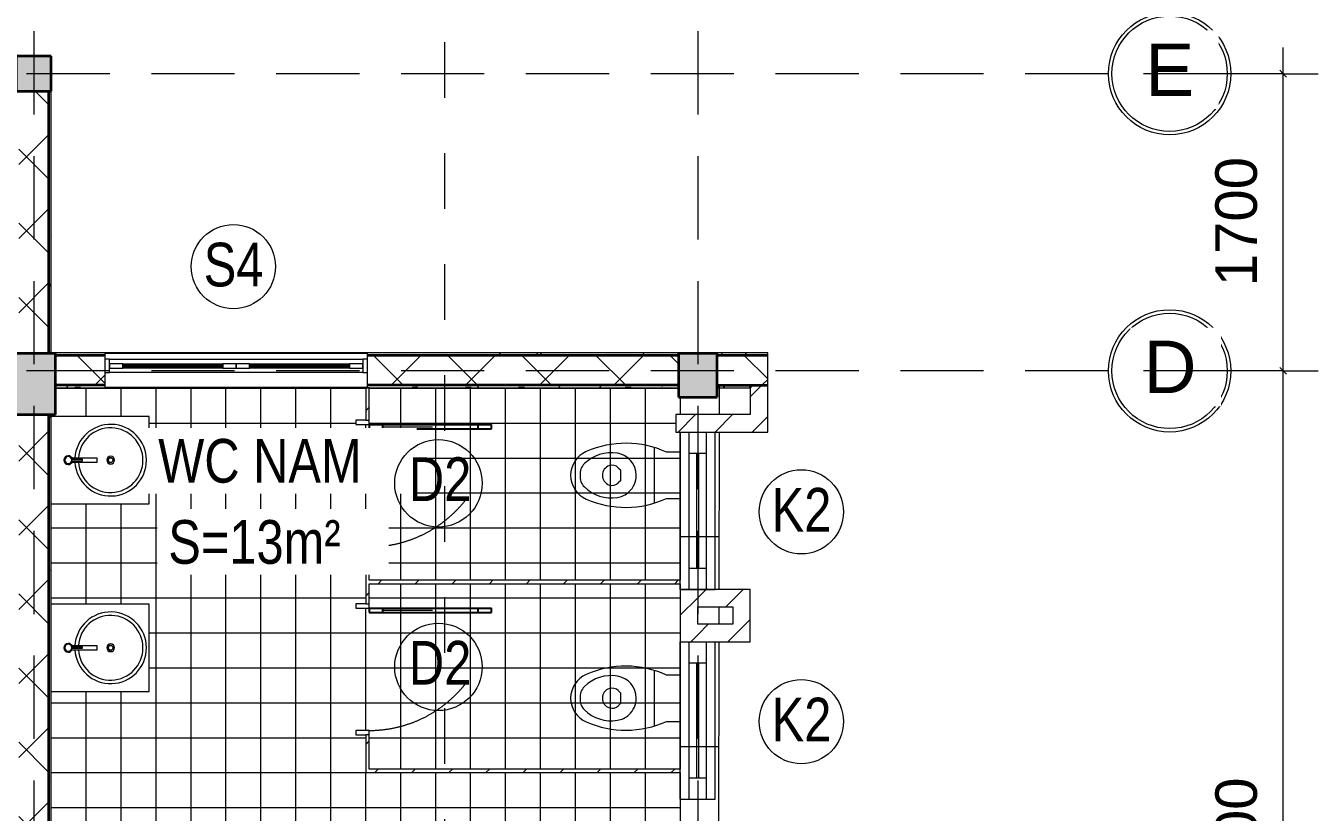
# Model space of a CAD drawing. Header units: millimetres. Extents: x -10792 to 44600, y -5903 to 19992.
# Drawn here: x 33305 to 40700, y 10675 to 15174 of the extents above; entities that cross this region are included whole.
import ezdxf

# ---------------------------------------------------------------- set-up
doc = ezdxf.new("R2010")
doc.units = ezdxf.units.MM
for name, pattern in [('Abgebrochen', [714.375, 476.25, -238.125]), ('Aligning Line', [635, 317.5, -317.5]), ('Centre', [3175, 635, -476.25, 1587.5, -476.25]), ('Hidden', [714.375, 476.25, -238.125])]:
    doc.linetypes.add(name, pattern=pattern)
for name, color, linetype, lineweight in [('A-ANNO-DIMS', 211, 'Continuous', 9), ('A-ANNO-DIMS-100', 211, 'Continuous', 9), ('A-DOOR', 31, 'Continuous', 18), ('A-DOOR-FRAM', 31, 'Continuous', 18), ('A-DOOR-GLAZ', 31, 'Continuous', 18), ('A-DOOR-IDEN', 31, 'Continuous', 9), ('A-FLOR', 192, 'Continuous', 9), ('A-FLOR-PATT', 8, 'Continuous', 9), ('A-GLAZ', 151, 'Continuous', 18), ('A-GLAZ-IDEN', 152, 'Continuous', 9), ('A-WALL', 113, 'Continuous', 25), ('A-WALL-PATT', 111, 'Continuous', 18), ('G-ANNO-SYMB', 111, 'Abgebrochen', 9), ('G-ANNO-TEXT', 231, 'Continuous', 9), ('P-SANR-FIXT', 6, 'Continuous', 9), ('S-COLS', 52, 'Continuous', 25), ('S-GRID', 1, 'Continuous', 9), ('S-GRID-IDEN', 1, 'Continuous', 9)]:
    doc.layers.add(name, color=color, linetype=linetype, lineweight=lineweight)
doc.styles.add('Arial', font='arial.ttf', dxfattribs={"width": 0.8, "height": 250})
doc.styles.add('Arial_2', font='arial.ttf', dxfattribs={"height": 300})
doc.styles.add('Arial_5', font='arial.ttf', dxfattribs={"height": 238.125})
doc.dimstyles.new('SecretInternalLinAngDimStyle5p4736185', dxfattribs={"dimscale": 304.8, "dimtxt": 242.94927, "dimasz": 0.130208, "dimexe": 0.656168, "dimexo": 0.0625, "dimgap": 0.260417, "dimtad": 1, "dimdec": 0, "dimrnd": 100, "dimzin": 0, "dimdsep": 46, "dimtxsty": 'Arial_5', "dimblk1": 'OBLIQUE', "dimblk2": 'OBLIQUE', "dimsah": 1, "dimcen": 0.09, "dimdle": 0.492126, "dimazin": 0, "dimtfac": 1, "dimtdec": 4, "dimtix": 1, "dimtmove": 0, "dimatfit": 3, "dimfxl": 2.624672, "dimfxlon": 1, "dimtvp": 1, "dimtolj": 1, "dimtzin": 0, "dimarcsym": 2})
pattern_1 = [(0, (27793.29, 0), (406.4, 101.6), [33.528, -271.272, 33.528, -271.272, -1625.6]), (0, (27793.29, 0), (406.4, 101.6), [-609.6, 33.528, -576.072, 33.528, -271.272, -711.2]), (0, (27793.29, 0), (406.4, 101.6), [-1524, 33.528, -169.672, 33.528, -474.472]), (120, (27945.69, 50.8), (-291.1882, 301.1527), [33.528, -271.272, 33.528, -271.272, -1625.6]), (120, (27945.69, 50.8), (-291.1882, 301.1527), [-609.6, 33.528, -576.072, 33.528, -271.272, -711.2]), (120, (27945.69, 50.8), (-291.1882, 301.1527), [-1524, 33.528, -169.672, 33.528, -474.472]), (240, (27996.49, 254), (-115.2118, -402.7527), [33.528, -271.272, 33.528, -271.272, -1625.6]), (240, (27996.49, 254), (-115.2118, -402.7527), [-609.6, 33.528, -576.072, 33.528, -271.272, -711.2]), (240, (27996.49, 254), (-115.2118, -402.7527), [-1524, 33.528, -169.672, 33.528, -474.472])]
pattern_2 = [(45, (27793.3, 0), (-212.132, 212.132), []), (135, (27793.3, 0), (-212.132, -212.132), [])]
pattern_3 = [(45, (27793.29, 0), (-106.066, 106.066), [])]

# ---------------------------------------------------------------- blocks, each defined once
blk = doc.blocks.new('M_Concrete-Rectangular-Column - COT250X350-2391829-01_MẶT BẰNG TẦNG 1')
at = {"layer": 'S-COLS', "lineweight": 35}
blk.add_hatch(color=256, dxfattribs=at).paths.add_polyline_path([(125, -175), (125, 175), (-125, 175), (-125, -175)])
for p, q in [((125, 175), (-125, 175)), ((-125, 175), (-125, -175)), ((125, -175), (125, 175)), ((-125, -175), (125, -175))]:
    blk.add_line(p, q, dxfattribs=at)
blk = doc.blocks.new('M_Concrete-Rectangular-Column - COT220X250-2391831-01_MẶT BẰNG TẦNG 1')
at = {"layer": 'S-COLS', "lineweight": 35}
blk.add_hatch(color=256, dxfattribs=at).paths.add_polyline_path([(110, -125), (110, 125), (-110, 125), (-110, -125)])
for p, q in [((110, 125), (-110, 125)), ((-110, 125), (-110, -125)), ((110, -125), (110, 125)), ((-110, -125), (110, -125))]:
    blk.add_line(p, q, dxfattribs=at)
blk = doc.blocks.new('M_Concrete-Rectangular-Column - COT200X200-2391828-01_MẶT BẰNG TẦNG 1')
at = {"layer": 'S-COLS', "lineweight": 35}
blk.add_hatch(color=256, dxfattribs=at).paths.add_polyline_path([(100, -100), (100, 100), (-100, 100), (-100, -100)])
for p, q in [((100, 100), (-100, 100)), ((-100, 100), (-100, -100)), ((100, -100), (100, 100)), ((-100, -100), (100, -100))]:
    blk.add_line(p, q, dxfattribs=at)
blk = doc.blocks.new('CUA SO 2 CANH NHOM KINH O O THOANG - S4_1500x1400-2404853-01_MẶT BẰNG TẦNG 1')
at = {"layer": 'A-GLAZ'}
for p, q in [((-725, 63), (-750, 63)), ((-725, -13), (-725, 63)), ((-649, 37.5), (-725, 37.5)), ((-725, 37.5), (-725, 12.5)), ((-725, 12.5), (-649, 12.5)), ((-649, 12.5), (-649, 37.5)), ((-76, 27.5), (-649, 27.5)), ((-649, 27.5), (-649, 22.5)), ((-649, 22.5), (-76, 22.5)), ((0, 37.5), (-76, 37.5)), ((-76, 37.5), (-76, 12.5)), ((-76, 22.5), (-76, 27.5)), ((-76, 12.5), (0, 12.5)), ((0, 12.5), (0, 37.5)), ((76, 37.5), (0, 37.5)), ((0, 37.5), (0, 12.5)), ((0, 12.5), (76, 12.5)), ((76, 12.5), (76, 37.5)), ((649, 27.5), (76, 27.5)), ((76, 27.5), (76, 22.5)), ((76, 22.5), (649, 22.5)), ((725, 37.5), (649, 37.5)), ((649, 37.5), (649, 12.5)), ((649, 22.5), (649, 27.5)), ((649, 12.5), (725, 12.5)), ((750, 63), (725, 63)), ((725, 63), (725, -13)), ((725, 12.5), (725, 37.5)), ((-750, -13), (-725, -13)), ((725, -13), (750, -13))]:
    blk.add_line(p, q, dxfattribs=at)
at = {"layer": 'A-GLAZ', "lineweight": 9}
for p, q in [((-725, 63), (725, 63)), ((-649, 37.5), (-76, 37.5)), ((-76, 12.5), (-649, 12.5)), ((76, 37.5), (649, 37.5)), ((649, 12.5), (76, 12.5)), ((725, -13), (-725, -13))]:
    blk.add_line(p, q, dxfattribs=at)
blk = doc.blocks.new('Window_K2_Stack - Window_K2_Stack-2379752-01_MẶT BẰNG TẦNG 1')
at = {"layer": 'A-GLAZ'}
for p, q in [((-450, 100), (-450, -100)), ((-450, 100), (450, 100)), ((450, 100), (450, -100)), ((-450, 50), (450, 50)), ((-328.75, 50), (-328.75, -50)), ((-328.75, 5), (328.75, 5)), ((328.75, 50), (328.75, -50)), ((-450, -50), (450, -50)), ((-328.75, -5), (328.75, -5)), ((-450, -100), (450, -100))]:
    blk.add_line(p, q, dxfattribs=at)
blk = doc.blocks.new('chau rua tay2 - chau rua tay2-814154-01_MẶT BẰNG TẦNG 1')
at = {"layer": 'P-SANR-FIXT'}
for p, q in [((-225.2, 0), (-225.2, -560)), ((274.8, -560), (274.8, 0)), ((12.8, -112.3), (12.8, -263)), ((21.8, -116.1), (21.8, -179.3)), ((27.8, -179.3), (27.8, -116.1)), ((36.8, -263), (36.8, -112.3)), ((21.8, -179.3), (27.8, -179.3)), ((12.8, -263), (36.8, -263)), ((-225.2, -560), (274.8, -560))]:
    blk.add_line(p, q, dxfattribs=at)
blk.add_circle((24.8, -340), 13.7, dxfattribs=at)
for centre, radius, start, end in [((24.8, -97.3), 25, 360, 180), ((24.8, -340), 205, 93.51373, 86.73049), ((24.8, -97.3), 25, 180, 239.83638), ((24.8, -97.3), 20, 360, 180), ((24.8, -97.3), 20, 180, 360), ((24.8, -97.3), 25, 300.16362, 360), ((24.8, -340), 185, 93.83415, 86.21592), ((24.8, -340), 22, 360, 180), ((24.8, -340), 22, 180, 360), ((24.8, -340), 13.7, 0, 180), ((24.8, -340), 13.7, 180, 0)]:
    blk.add_arc(centre, radius, start, end, dxfattribs=at)
blk = doc.blocks.new('cua nhom wc - Đ2_750x2000-2406173-01_MẶT BẰNG TẦNG 1')
at = {"layer": 'A-DOOR', "lineweight": 25}
for p, q in [((-350, 10), (-350, 709.6)), ((-325, 709.6), (-350, 709.6)), ((-325, 10), (-325, 709.6)), ((-325, 633.6), (-350, 633.6)), ((-350, 86), (-325, 86)), ((-350, 10), (-325, 10))]:
    blk.add_line(p, q, dxfattribs=at)
at = {"layer": 'A-DOOR', "linetype": 'Centre', "lineweight": 9}
blk.add_arc((-350, 10), 700, 360, 87.95329, dxfattribs=at)
at = {"layer": 'A-DOOR-FRAM'}
for p, q in [((-350, 10), (-375, 10)), ((-350, -66), (-350, 10)), ((375, 10), (350, 10)), ((350, 10), (350, -66)), ((-375, -10), (-375, -66)), ((-375, -66), (-350, -66)), ((350, -66), (375, -66)), ((375, -66), (375, -10))]:
    blk.add_line(p, q, dxfattribs=at)
at = {"layer": 'A-DOOR-GLAZ'}
blk.add_line((-337.5, 86), (-337.5, 371), dxfattribs=at)
blk = doc.blocks.new('xi bet 2 - 540 x 360mm-820673-01_MẶT BẰNG TẦNG 1')
at = {"layer": 'P-SANR-FIXT'}
for p, q in [((132.5, 0), (-132.5, 0)), ((-132.5, 0), (-132.5, -79.9)), ((132.5, -79.9), (132.5, 0)), ((-159.2, -150.5), (159.2, -150.5)), ((-43.1, -355.1), (-30.8, -342.8)), ((-30.8, -342.8), (30.8, -342.8)), ((30.8, -342.8), (43.1, -355.1))]:
    blk.add_line(p, q, dxfattribs=at)
for centre, radius, start, end in [((375, -312.7), 558.4, 155.35449, 203.79689), ((-375, -312.7), 558.4, 336.20311, 24.64551), ((0, -380.4), 128.2, 89.99847, 170.90608), ((0, -380.4), 128.2, 42.44528, 90.00153), ((0, -380.4), 128.2, 9.09392, 42.44528), ((90.5, -394.9), 219.9, 170.90608, 224.39736), ((-7.8, -390.5), 50, 135, 197.18646), ((7.8, -390.5), 50, 342.81705, 45), ((-90.5, -394.9), 219.9, 315.60264, 9.09392), ((0, -388.1), 58.1, 197.18646, 342.81705), ((1.4, -477.5), 150, 203.79689, 269.46886), ((-8.3, -491.7), 81.6, 224.39736, 275.83548), ((-1.4, -477.5), 150, 270.53114, 336.20311), ((8.3, -491.7), 81.6, 264.16452, 315.60264)]:
    blk.add_arc(centre, radius, start, end, dxfattribs=at)
blk = doc.blocks.new('Grid - TRUC  D1-102336-01_MẶT BẰNG TẦNG 1')
at = {"layer": 'S-GRID-IDEN'}
for radius in [3.5, 3.3]:
    blk.add_circle((0, 0), radius, dxfattribs=at)
blk = doc.blocks.new('KÝ HIEU CUA ĐI - KÝ HIEU CUA ĐI-1233-01_MẶT BẰNG TẦNG 1')
at = {"layer": 'A-DOOR-IDEN'}
blk.add_circle((0.059, -0.208), 2.5, dxfattribs=at)
blk = doc.blocks.new('KÝ HIỆU CỬA SỔ - KÝ HIỆU CỬA SỔ-146125-01_MẶT BẰNG TẦNG 1')
at = {"layer": 'A-GLAZ-IDEN'}
blk.add_circle((-0.075, -0.066), 2.408, dxfattribs=at)
blk = doc.blocks.new('DIMBLOCK123-01_MẶT BẰNG TẦNG 1')
at = {"layer": 'A-ANNO-DIMS-100', "transparency": 16777216}
for p, q in [((40500, 13200), (39700, 13200)), ((40500, 13200), (40480.2, 13219.8)), ((40500, 7800), (40500, 13200)), ((40500, 13200), (40519.8, 13180.2)), ((40500, 13200), (40700, 13200)), ((40500, 7800), (39700, 7800)), ((40500, 7800), (40480.2, 7819.8)), ((40500, 7800), (40519.8, 7780.2)), ((40500, 7800), (40700, 7800))]:
    blk.add_line(p, q, dxfattribs=at)
at = {"layer": 'A-ANNO-DIMS-100', "color": 0, "transparency": 16777216, "insert": (40111.5, 10133.7), "char_height": 238.12, "width": 879.103, "attachment_point": 1, "rotation": 90, "line_spacing_factor": 0.941778, "style": 'Arial_5'}
blk.add_mtext('5400', dxfattribs=at)
blk = doc.blocks.new('_Oblique')
at = {"color": 0, "linetype": 'ByBlock', "lineweight": -2}
blk.add_line((-0.5, -0.5), (0.5, 0.5), dxfattribs=at)
blk = doc.blocks.new('DIMBLOCK124-01_MẶT BẰNG TẦNG 1')
at = {"layer": 'A-ANNO-DIMS-100', "transparency": 16777216}
for p, q in [((40500, 13200), (40500, 15050)), ((40500, 14900), (39700, 14900)), ((40500, 14900), (40480.2, 14919.8)), ((40500, 14900), (40519.8, 14880.2)), ((40500, 14900), (40700, 14900)), ((40500, 13200), (39700, 13200)), ((40500, 13200), (40480.2, 13219.8)), ((40500, 13200), (40519.8, 13180.2)), ((40500, 13200), (40700, 13200))]:
    blk.add_line(p, q, dxfattribs=at)
at = {"layer": 'A-ANNO-DIMS-100', "color": 0, "transparency": 16777216, "insert": (40111.5, 13683.7), "char_height": 238.12, "width": 879.103, "attachment_point": 1, "rotation": 90, "line_spacing_factor": 0.941778, "style": 'Arial_5'}
blk.add_mtext('1700', dxfattribs=at)

msp = doc.modelspace()

# ---------------------------------------------------------------- hatches: boundary and pattern name
at = {"layer": 'A-FLOR-PATT'}
h = msp.add_hatch(dxfattribs=at)
h.set_pattern_fill('FP_8', color=256, style=0, pattern_type=2)
h.set_pattern_definition([(0.0043, (16612.5, 7449.6), (-0.045, 600), []), (90.004, (16612.5, 7449.6), (-600, -0.042), [])])
h.paths.add_polyline_path([(450, -100.9), (825, -100.8), (825, 49), (660, 49), (660, -100), (450, -100)])
h.paths.add_polyline_path([(925, -100.8), (1825, -100.8), (1825, 99), (2125, 99), (2125, -100.7), (3025, -100.7), (3025, 99), (3325, 99), (3325, -100.6), (4150, -100.6), (4150, 44), (4225, 44), (4225, 250), (4475, 250), (4475, 100), (7925, 100), (7925, 250), (7950, 250), (7950, 5100), (7925, 5100), (7925, 5300), (7350, 5300), (7350, 5500), (8750, 5500), (8750, 5300), (8175, 5300), (8175, 5100), (8150, 5100), (8150, 250), (8175, 250), (8175, 100), (11525, 100), (11525, 250), (11775, 250), (11775, 100), (15125, 100), (15125, 250), (15150, 250), (15150, 5100), (15125, 5100), (15125, 5300), (14550, 5300), (14550, 5500), (15550, 5500), (15550, 5300), (15375, 5300), (15375, 5100), (15350, 5100), (15350, 250), (15375, 250), (15375, 100), (22325, 100), (22325, 250), (22350, 250), (22350, 5100), (22325, 5100), (22325, 5300), (18975, 5300), (18975, 5100), (18725, 5100), (18725, 5300), (16550, 5300), (16550, 5500), (22650, 5500), (22650, 5300), (22575, 5300), (22575, 5100), (22550, 5100), (22550, 250), (22575, 250), (22575, 100), (25925, 100), (25925, 250), (26175, 250), (26175, 100), (29525, 100), (29525, 250), (29550, 250), (29550, 5100), (29525, 5100), (29525, 5300), (26175, 5300), (26175, 5100), (25925, 5100), (25925, 5300), (23650, 5300), (23650, 5500), (30050, 5500), (30050, 5300), (29775, 5300), (29775, 5100), (29750, 5100), (29750, 250), (29775, 250), (29775, 100), (32150, 100), (32150, 94), (33225, 94), (33225, 250), (33475, 250), (33475, 94), (33550, 94), (33550, -98.4), (34450, -98.3), (34450, 5300), (33475, 5300), (33475, 5100), (33225, 5100), (33225, 5300), (31050, 5300), (31050, 5500), (34650, 5500), (34650, 5300.9), (36150, 5300.9), (36150, 5500), (37050, 5500), (37050, 5900), (37250, 5900), (37250, 5500), (37260.4, 5500), (37264.5, 7700), (37250, 7700), (37250, 7300), (37050, 7300), (37050, 7700), (34550, 7700), (34550, 8500), (34650, 8500), (34650, 9300), (34550, 9300), (34550, 9400), (34350, 9400), (34350, 9500), (37267.9, 9500), (37269.7, 10470), (37250, 10470), (37250, 10570), (37269.9, 10570), (37271.9, 11650), (37050, 11650), (37050, 9501.7), (33450, 9501.7), (33450.5, 9500), (33550, 9500), (33550, 9400), (33450, 9400), (33450, 8100), (33475, 8100), (33475, 7700), (33150, 7700), (33150, 7675), (31950, 7675), (31950, 7700), (29412, 7700), (29412, 7900), (29525, 7900.9), (29525, 8100), (29550, 8100), (29550, 12950), (29525, 12950), (29525, 13100), (26850, 13100), (26850, 7900), (28412, 7900), (28412, 7700), (25337, 7700), (25337, 7900), (25925, 7900), (25925, 8100), (26175, 8100), (26175, 7900), (26650, 7900), (26650, 13100), (26175, 13100), (26175, 12950), (25925, 12950), (25925, 13100), (24150, 13100), (24150, 7900), (24337, 7900), (24337, 7700), (23862, 7700), (23862, 7900), (23950, 7900), (23950, 13100), (23825, 13100), (23825, 13090), (23800, 13085), (23000, 13085), (23000, 12000), (21500, 12000), (21500, 7900), (22325, 7900), (22325, 8100), (22575, 8100), (22575, 7900), (22862, 7900), (22862, 7700), (21250, 7700), (21250, 7900), (21400, 7900), (21400, 12000), (19900, 12000), (19900, 13100), (19863, 13100), (19863, 13090), (19838, 13085), (19038, 13085), (19013, 13090), (19013, 13100), (18975, 13100), (18975, 12950), (18950, 12950), (18950, 8100), (18975, 8100), (18975, 7900), (20250, 7900), (20250, 7700), (16487, 7700), (16487, 7900), (18725, 7900), (18725, 8100), (18750, 8100), (18750, 12950), (18725, 12950), (18725, 13100), (15375, 13100), (15375, 12950), (15350, 12950), (15350, 8100), (15375, 8100), (15375, 7900), (15487, 7900), (15487, 7700), (9387, 7700), (9387, 7900), (11525, 7900), (11525, 8100), (11775, 8100), (11775, 7900), (15125, 7900), (15125, 8100), (15150, 8100), (15150, 12950), (15125, 12950), (15125, 13100), (11775, 13100), (11775, 12950), (11525, 12950), (11525, 13100), (8175, 13100), (8175, 12950), (8150, 12950), (8150, 8100), (8175, 8100), (8175, 7900), (8387, 7900), (8387, 7700), (5750, 7700), (5750, 7675), (4550, 7675), (4550, 7700), (4225, 7700), (4225, 8100), (4250, 8100), (4250, 12950), (4225, 12950), (4225, 13299.2), (3325, 13299.6), (3325, 13101), (3025, 13101), (3025, 13299.8), (2125, 13300.1), (2125, 13101), (1825, 13101), (1825, 13300.3), (925, 13300.7), (925, 13101), (675, 13101), (675, 12850), (450, 12850), (450, 11950), (650, 11950), (650, 11650), (450, 11650), (450, 10750), (650, 10750), (650, 10302), (663, 10302), (663, 10300), (700, 10300), (700, 7550), (500, 7550), (500, 7700), (425, 7700), (425, 8100), (500, 8100), (500, 10300), (450, 10300), (450, 8800), (-4025.9, 8800), (-4050, 4400), (450, 4400), (450, 2900), (500, 2900), (500, 5100), (425, 5100), (425, 5500), (500, 5500), (500, 5650), (700, 5650), (700, 5500), (1750, 5500), (1749.2, 5300), (700, 5300), (700, 2800), (650, 2800), (650, 2450), (450, 2450), (450, 1550), (650, 1550), (650, 1250), (450, 1250), (450, 350), (675, 350), (675, 149), (925, 149), (925, -98)])
h.paths.add_polyline_path([(1925, -100.8), (2025, -100.7), (2025, -1), (1925, -1), (1925, -92.1)])
h.paths.add_polyline_path([(3125, -100.7), (3225, -100.7), (3225, -1), (3125, -1), (3125, -85)])
h.paths.add_polyline_path([(32250, -98.5), (33225, -98.4), (33225, -6), (32250, -6), (32250, -85)])
h.paths.add_polyline_path([(34550, -98.3), (34650, -98.3), (34650, -1), (34550, -1)])
h.paths.add_polyline_path([(34750, -98.3), (35650, -98.2), (35650, 99), (35950, 99), (35950, -98.2), (36850, -98.2), (36850, 100), (37040, 100), (37040, 101.7), (34650, 101.7), (34650, 99), (34750, 99), (34750, -1)])
h.paths.add_polyline_path([(35750, -98.2), (35850, -98.2), (35850, -1), (35750, -1)])
h.paths.add_polyline_path([(36950, -98.2), (37040, -98.1), (37040, 0), (36950, 0), (36950, -75.1)])
h.paths.add_polyline_path([(574, 150), (574, 250), (450, 250), (450, 150)])
h.paths.add_polyline_path([(37240.8, 150), (37250.5, 150), (37250.6, 250), (37050, 250), (37050, 150)])
h.paths.add_polyline_path([(37250.8, 350), (37252.5, 1250), (37050, 1250), (37050, 350), (37233.4, 350)])
h.paths.add_polyline_path([(37196.4, 1350), (37252.7, 1350), (37252.9, 1450), (37150, 1450), (37150, 1350)])
h.paths.add_polyline_path([(450, 1350), (550, 1350), (550, 1450), (450, 1450)])
h.paths.add_polyline_path([(37150, 1550), (37253.1, 1550), (37254.7, 2450), (37050, 2450), (37050, 1550)])
h.paths.add_polyline_path([(37254.9, 2550), (37256.5, 3400), (37150, 3400), (37150, 2550), (37151.9, 2550)])
h.paths.add_polyline_path([(500, 2550), (550, 2550), (550, 2800), (450, 2800), (450, 2550)])
h.paths.add_polyline_path([(37116.7, 3500), (37256.7, 3500), (37259.7, 5100), (37050, 5100), (37050, 3500)])
h.paths.add_polyline_path([(4225, 5100), (4225, 5300), (3150, 5300), (3150, 5500), (5950, 5500), (5950, 5300), (4475, 5300), (4475, 5100)])
h.paths.add_polyline_path([(11525, 5100), (11525, 5300), (10150, 5300), (10150, 5500), (13150, 5500), (13150, 5300), (11775, 5300), (11775, 5100)])
h.paths.add_polyline_path([(31950, 7900), (31950, 7925), (33150, 7925), (33150, 7900), (33225, 7900.9), (33225, 8100), (33250, 8100), (33250, 12950), (33225, 12950), (33225, 13300), (33250, 13300), (33250, 14800), (29750, 14800), (29750, 13300), (29775, 13300), (29775, 12950), (29750, 12950), (29750, 12489.3), (29781.1, 12496.6), (30299.2, 12738.2), (30346.5, 12932.7), (30478.5, 12649.5), (30525.8, 12843.9), (31075, 13100), (31075, 10187.2), (31096.3, 10183.8), (31110.8, 10177.6), (31122, 10170), (31132.7, 10159), (31142, 10144.4), (31146.9, 10130.6), (31149.3, 10112.5), (31147.3, 10095.1), (31140.7, 10079.2), (31130.3, 10063.2), (31119.6, 10053.6), (31105, 10044.2), (31085.7, 10039), (31074.6, 10037.7), (31052.9, 10041.2), (31038.4, 10047.4), (31027.2, 10055), (31016.5, 10066), (31007.2, 10080.6), (31002.3, 10094.4), (31001.3, 10100), (29823.7, 10100), (29821.3, 10089.4), (29815.2, 10075.1), (29805.5, 10062.3), (29794.5, 10052), (29777.5, 10043.1), (29765, 10039.3), (29750, 10037.7), (29750, 8100), (29775, 8100), (29775, 7900), (30344.5, 7900)])
h.paths.add_polyline_path([(7468.2, 7900), (7925, 7900), (7925, 8100), (7950, 8100), (7950, 12950), (7925, 12950), (7925, 13300), (7950, 13300), (7950, 14800), (4450, 14800), (4451, 13300), (4475, 13299.2), (4475, 12950), (4450, 12950), (4450, 12489.3), (4481.1, 12496.6), (4999.2, 12738.2), (5046.5, 12932.7), (5178.5, 12649.5), (5225.8, 12843.9), (5775, 13100), (5775, 10187.2), (5796.3, 10183.8), (5810.8, 10177.6), (5822, 10170), (5832.7, 10159), (5842, 10144.4), (5846.9, 10130.6), (5849.3, 10112.5), (5847.3, 10095.1), (5840.7, 10079.2), (5830.3, 10063.2), (5819.6, 10053.6), (5805, 10044.2), (5785.7, 10039), (5774.6, 10037.7), (5752.9, 10041.2), (5738.4, 10047.4), (5727.2, 10055), (5716.5, 10066), (5707.2, 10080.6), (5702.3, 10094.4), (5701.3, 10100), (4523.7, 10100), (4521.3, 10089.4), (4515.2, 10075.1), (4505.5, 10062.3), (4494.5, 10052), (4477.5, 10043.1), (4465, 10039.3), (4450, 10037.7), (4450, 8100), (4475, 8100), (4475, 7900), (4550, 7900), (4550, 7925), (5750, 7925), (5750, 7900)])
h.paths.add_polyline_path([(36063.6, 7900), (37025, 7900), (37025, 7902.6), (35000, 7902.6), (35000, 7900), (35587, 7900)])
h.paths.add_polyline_path([(34650, 7900), (34900, 7900), (34900, 8351.7), (34650, 8351.7)])
h.paths.add_polyline_path([(37058.2, 8100), (37265.3, 8100), (37267.7, 9400), (37050, 9400), (37050, 8100)])
h.paths.add_polyline_path([(450, 10400), (550, 10400), (550, 10650), (450, 10650)])
h.paths.add_polyline_path([(37150, 11750), (37272.1, 11750), (37272.3, 11850), (37150, 11850)])
h.paths.add_polyline_path([(550, 11750), (550, 11850), (450, 11850), (450, 11750)])
h.paths.add_polyline_path([(37272.5, 11950), (37274.2, 12850), (37050, 12850), (37050, 11950), (37260, 11950)])
h.paths.add_polyline_path([(37274.3, 12950), (37274.6, 13103), (37260, 13103), (37260, 13050), (37050, 13050), (37050, 12950), (37265.1, 12950)])
h.paths.add_polyline_path([(575, 12950), (575, 13050), (450, 13050), (450, 12950)])
h.paths.add_polyline_path([(33475, 13100.9), (35250, 13100.9), (35250, 13102.6), (35270, 13102.6), (35270, 13100.9), (37040, 13101.4), (37040, 13103), (33475, 13103)])
h.paths.add_polyline_path([(825, 13201), (825, 13300.7), (660, 13300), (660, 13201), (675, 13201)])
h.paths.add_polyline_path([(3125, 13201), (3225, 13201), (3225, 13299.7), (3125, 13299.7)])
h.paths.add_polyline_path([(1925, 13201), (2025, 13201), (2025, 13300.2), (1925, 13300.2)])
h.paths.add_polyline_path([(29391.3, 13300), (29550, 13300.9), (29550, 13300.9), (29350, 13300)])
h.paths.add_polyline_path([(8175, 13300), (8350, 13300), (8350, 13301.7), (8150, 13301.7), (8150, 13300), (8167, 13300)])
h.paths.add_polyline_path([(19898.5, 13300), (19898.6, 13300), (19898.2, 13300)])
h.paths.add_polyline_path([(19913, 13300), (22575, 13301.2), (19913, 13301.3)])
h.paths.add_polyline_path([(18977.5, 13300), (18977.8, 13300), (18977.4, 13300)])
h.paths.add_polyline_path([(9058, 13300), (18963, 13300), (18963, 13301.3), (8450, 13301.7), (8450, 13300)])
h.paths.add_polyline_path([(4250, 13300.1), (4250, 15000), (4250, 15000), (4250, 13300.1)])
h = msp.add_hatch(dxfattribs=at)
h.set_pattern_fill('FP_5', color=256, style=0, pattern_type=2)
h.set_pattern_definition([(180, (35250, 11301.3), (-2e-14, -200), []), (270, (35250, 11301.3), (200, 1e-14), [])])
h.paths.add_polyline_path([(33450, 9501.7), (37050, 9501.7), (37050, 10902.1), (35250, 10902.1), (35250, 11117.7), (35194, 11117.7), (35194, 11142.7), (35270, 11142.7), (35270, 10922.1), (37050, 10922.1), (37050, 11982.4), (35270, 11982.4), (35270, 11842.7), (35194, 11842.7), (35194, 11867.7), (35250, 11867.7), (35250, 12168), (35194, 12168), (35194, 12193), (35270, 12193), (35270, 12002.4), (37050, 12002.4), (37050, 12850), (37025, 12850), (37025, 12950), (37050, 12950), (37050, 13050), (37040, 13050), (37040, 13100.9), (35270, 13100.9), (35270, 12893), (35194, 12893), (35194, 12918), (35250, 12918), (35250, 13100.9), (33475, 13100.9), (33475, 12950), (33450, 12950), (33450, 12939.1), (34010, 12939.1), (34010, 12439.1), (33450, 12439.1), (33450, 11865.6), (34010, 11865.6), (34010, 11365.6), (33450, 11365.6), (33450, 11000.3)])
at = {"layer": 'A-WALL-PATT', "lineweight": 9}
h = msp.add_hatch(dxfattribs=at)
h.set_pattern_fill('FP_2', color=256, style=0, pattern_type=2)
h.set_pattern_definition(pattern_2)
h.paths.add_polyline_path([(33271.5, 8100), (33435, 8100), (33435, 12950), (33265, 12950), (33265, 8100)])
h.paths.add_polyline_path([(33416.8, 13300), (33435, 13300), (33435, 14800), (33265, 14800), (33265, 13300)])
h = msp.add_hatch(dxfattribs=at)
h.set_pattern_fill('FP_1', color=256, style=0, pattern_type=2)
h.set_pattern_definition(pattern_1)
h.paths.add_polyline_path([(33448, 8100), (33450, 8100), (33450, 9400), (33435, 9400), (33435, 8100)])
h.paths.add_polyline_path([(33450, 9500), (33449.4, 12950), (33435, 12950), (33435, 9500)])
h.paths.add_polyline_path([(33435, 13303), (33450, 13303), (33450, 14800), (33435, 14800), (33435, 14500.4)])
h = msp.add_hatch(dxfattribs=at)
h.set_pattern_fill('FP_1', color=256, style=0, pattern_type=2)
h.set_pattern_definition(pattern_1)
h.paths.add_polyline_path([(35258, 13288), (37040, 13288), (37040, 13300), (37260, 13300), (37260, 13288), (37550, 13288), (37550, 13303), (35258, 13303)])
h.paths.add_polyline_path([(33475, 13288), (33758, 13288), (33758, 13303), (33435, 13303), (33435, 13300), (33475, 13300), (33475, 13289.2)])
h = msp.add_hatch(dxfattribs=at)
h.set_pattern_fill('FP_2', color=256, style=0, pattern_type=2)
h.set_pattern_definition(pattern_2)
h.paths.add_polyline_path([(35258, 13118), (37040, 13118), (37040, 13288), (35258, 13288), (35258, 13203)])
h.paths.add_polyline_path([(37550, 13118), (37550, 13288), (37260, 13288), (37260, 13118), (37450, 13118)])
h.paths.add_polyline_path([(33475, 13118), (33758, 13118), (33758, 13288), (33475, 13288), (33475, 13124.9)])
h = msp.add_hatch(dxfattribs=at)
h.set_pattern_fill('FP_1', color=256, style=0, pattern_type=2)
h.set_pattern_definition(pattern_1)
h.paths.add_polyline_path([(36063.6, 13103), (37040, 13103), (37040, 13118), (35258, 13118), (35258, 13103)])
h.paths.add_polyline_path([(33758, 13103), (33758, 13118), (33475, 13118), (33475, 13103)])
h.paths.add_polyline_path([(37260, 13103), (37450, 13103), (37450, 13118), (37260, 13118), (37260, 13104.3)])
h = msp.add_hatch(dxfattribs=at)
h.set_pattern_fill('FP_3', color=256, style=0, pattern_type=2)
h.set_pattern_definition(pattern_3)
h.paths.add_polyline_path([(35260, 10922.1), (35270, 10922.1), (35270, 11117.7), (35250, 11117.7), (35250, 10922.1)])
h.paths.add_polyline_path([(35250, 11867.7), (35270, 11867.7), (35270, 12168), (35250, 12168)])
h.paths.add_polyline_path([(35250, 12918), (35270, 12918), (35270, 13102.6), (35250, 13102.6)])
h = msp.add_hatch(dxfattribs=at)
h.set_pattern_fill('FP_3', color=256, style=0, pattern_type=2)
h.set_pattern_definition(pattern_3)
h.paths.add_polyline_path([(37450, 12850), (37550, 12850), (37550, 13118), (37450, 13118), (37450, 12950)])
h = msp.add_hatch(dxfattribs=at)
h.set_pattern_fill('FP_3', color=256, style=0, pattern_type=2)
h.set_pattern_definition(pattern_3)
h.paths.add_polyline_path([(37450, 12850), (37450, 12950), (37025, 12950), (37025, 12850)])
h = msp.add_hatch(dxfattribs=at)
h.set_pattern_fill('FP_3', color=256, style=0, pattern_type=2)
h.set_pattern_definition(pattern_3)
h.paths.add_polyline_path([(36063.6, 11982.4), (37050, 11982.4), (37050, 12002.4), (35270, 12002.4), (35270, 11982.4)])
h = msp.add_hatch(dxfattribs=at)
h.set_pattern_fill('FP_3', color=256, style=0, pattern_type=2)
h.set_pattern_definition(pattern_3)
h.paths.add_polyline_path([(37050, 11650), (37150, 11650), (37150, 11950), (37050, 11950)])
h = msp.add_hatch(dxfattribs=at)
h.set_pattern_fill('FP_3', color=256, style=0, pattern_type=2)
h.set_pattern_definition(pattern_3)
h.paths.add_polyline_path([(37150, 11850), (37350, 11850), (37350, 11950), (37150, 11950)])
h = msp.add_hatch(dxfattribs=at)
h.set_pattern_fill('FP_3', color=256, style=0, pattern_type=2)
h.set_pattern_definition(pattern_3)
h.paths.add_polyline_path([(37350, 11650), (37450, 11650), (37450, 11950), (37350, 11950), (37350, 11750)])
h = msp.add_hatch(dxfattribs=at)
h.set_pattern_fill('FP_3', color=256, style=0, pattern_type=2)
h.set_pattern_definition(pattern_3)
h.paths.add_polyline_path([(37150, 11650), (37350, 11650), (37350, 11750), (37150, 11750)])
h = msp.add_hatch(dxfattribs=at)
h.set_pattern_fill('FP_3', color=256, style=0, pattern_type=2)
h.set_pattern_definition(pattern_3)
h.paths.add_polyline_path([(35250, 10902.1), (37050, 10902.1), (37050, 10922.1), (35250, 10922.1)])

# ---------------------------------------------------------------- linework, layer by layer
at = {"layer": 'A-FLOR'}
for p, q in [((33475, 13100.9), (35250, 13100.9)), ((35270, 13100.9), (37040, 13100.9)), ((37274.3, 12950), (37274.6, 13103)), ((37050, 13050), (37050, 12950)), ((37050, 12850), (37050, 12002.4)), ((37272.5, 11950), (37274.2, 12850)), ((37050, 11982.4), (37050, 11950)), ((37272.1, 11750), (37272.3, 11850)), ((37050, 11650), (37050, 10922.1)), ((37269.9, 10570), (37271.9, 11650)), ((37050, 10902.1), (37050, 9501.7))]:
    msp.add_line(p, q, dxfattribs=at)
at = {"layer": 'A-WALL', "lineweight": 35}
for p, q in [((33435, 14800), (33435, 13300)), ((33435, 13303), (33450, 13303)), ((33758, 13288), (33475, 13288)), ((37040, 13288), (35258, 13288)), ((37550, 13288), (37260, 13288)), ((33758, 13118), (33475, 13118)), ((37040, 13118), (35258, 13118)), ((37260, 13118), (37550, 13118)), ((37450, 13118), (37450, 13103)), ((33435, 12950), (33435, 8100))]:
    msp.add_line(p, q, dxfattribs=at)
at = {"layer": 'A-WALL', "lineweight": 18}
for p, q in [((33450, 13303), (33450, 14800)), ((33758, 13303), (33450, 13303)), ((33758, 13103), (33758, 13303)), ((37550, 13303), (35258, 13303)), ((35258, 13303), (35258, 13103)), ((37550, 12850), (37550, 13303)), ((33475, 13103), (33758, 13103)), ((35270, 13102.6), (35250, 13102.6)), ((35250, 13102.6), (35250, 12918)), ((35258, 13103), (37040, 13103)), ((35270, 12918), (35270, 13102.6)), ((37260, 13103), (37450, 13103)), ((37450, 13103), (37450, 12950)), ((33450, 9500), (33450, 12950)), ((37450, 12950), (37025, 12950)), ((37025, 12950), (37025, 12850)), ((35250, 12918), (35270, 12918)), ((37025, 12850), (37550, 12850)), ((35270, 12168), (35250, 12168)), ((35250, 12168), (35250, 11867.7)), ((35270, 12002.4), (35270, 12168)), ((37050, 12002.4), (35270, 12002.4)), ((35270, 11982.4), (37050, 11982.4)), ((35270, 11867.7), (35270, 11982.4)), ((37050, 11982.4), (37050, 12002.4)), ((37450, 11950), (37050, 11950)), ((37050, 11950), (37050, 11650)), ((37450, 11650), (37450, 11950)), ((35250, 11867.7), (35270, 11867.7)), ((37150, 11850), (37350, 11850)), ((37150, 11750), (37150, 11850)), ((37350, 11850), (37350, 11750)), ((37350, 11750), (37150, 11750)), ((37050, 11650), (37450, 11650)), ((35270, 11117.7), (35250, 11117.7)), ((35250, 11117.7), (35250, 10902.1)), ((35270, 10922.1), (35270, 11117.7)), ((35250, 10902.1), (37050, 10902.1)), ((37050, 10922.1), (35270, 10922.1)), ((37050, 10902.1), (37050, 10922.1))]:
    msp.add_line(p, q, dxfattribs=at)
at = {"layer": 'A-WALL'}
for p, q in [((33758, 13303), (35258, 13303)), ((35258, 13103), (33758, 13103))]:
    msp.add_line(p, q, dxfattribs=at)
at = {"layer": 'G-ANNO-SYMB', "linetype": 'Aligning Line'}
msp.add_line((35700, 16350.1), (35700, -4539.5), dxfattribs=at)
at = {"layer": 'S-GRID', "linetype": 'Hidden'}
for p, q in [((33350, 18000), (33350, -3000)), ((37150, 18000), (37150, -3000)), ((39500, 14900), (-3000, 14900)), ((39500, 13200), (-3000, 13200))]:
    msp.add_line(p, q, dxfattribs=at)

# ---------------------------------------------------------------- block references
at = {"layer": 'A-DOOR', "lineweight": 25, "rotation": 270}
for p in [(35260, 12543), (35260, 11492.7)]:
    msp.add_blockref('cua nhom wc - Đ2_750x2000-2406173-01_MẶT BẰNG TẦNG 1', p, dxfattribs=at)
at = {"layer": 'A-DOOR-IDEN', "xscale": 99.99999999999991, "yscale": 99.99999999999991, "zscale": 99.99999999999991}
msp.add_blockref('KÝ HIEU CUA ĐI - KÝ HIEU CUA ĐI-1233-01_MẶT BẰNG TẦNG 1', (35660, 11527.2), dxfattribs=at)
at = {"layer": 'A-GLAZ', "lineweight": 9}
msp.add_blockref('CUA SO 2 CANH NHOM KINH O O THOANG - S4_1500x1400-2404853-01_MẶT BẰNG TẦNG 1', (34508, 13203), dxfattribs=at)
at = {"layer": 'A-GLAZ', "rotation": 90}
for p in [(37150, 12400), (37150, 11200)]:
    msp.add_blockref('Window_K2_Stack - Window_K2_Stack-2379752-01_MẶT BẰNG TẦNG 1', p, dxfattribs=at)
at = {"layer": 'A-GLAZ-IDEN', "xscale": 99.99999999999991, "yscale": 99.99999999999991, "zscale": 99.99999999999991}
for p in [(34500, 13803), (37750, 12400), (37750, 11200)]:
    msp.add_blockref('KÝ HIỆU CỬA SỔ - KÝ HIỆU CỬA SỔ-146125-01_MẶT BẰNG TẦNG 1', p, dxfattribs=at)
at = {"layer": 'P-SANR-FIXT'}
for name, p, rotation in [('chau rua tay2 - chau rua tay2-814154-01_MẶT BẰNG TẦNG 1', (33450, 12664.3), 89.99998127603166), ('xi bet 2 - 540 x 360mm-820673-01_MẶT BẰNG TẦNG 1', (37050, 12602.5), 270), ('chau rua tay2 - chau rua tay2-814154-01_MẶT BẰNG TẦNG 1', (33450, 11590.8), 89.99998127603166), ('xi bet 2 - 540 x 360mm-820673-01_MẶT BẰNG TẦNG 1', (37050, 11327.3), 270)]:
    msp.add_blockref(name, p, dxfattribs=dict(at, rotation=rotation))
at = {"layer": 'S-COLS', "lineweight": 35}
for name, p in [('M_Concrete-Rectangular-Column - COT200X200-2391828-01_MẶT BẰNG TẦNG 1', (33350, 14900)), ('M_Concrete-Rectangular-Column - COT250X350-2391829-01_MẶT BẰNG TẦNG 1', (33350, 13125)), ('M_Concrete-Rectangular-Column - COT220X250-2391831-01_MẶT BẰNG TẦNG 1', (37150, 13175))]:
    msp.add_blockref(name, p, dxfattribs=at)
at = {"layer": 'S-GRID-IDEN', "xscale": 99.99999999999991, "yscale": 99.99999999999991, "zscale": 99.99999999999991, "rotation": 90}
for p in [(39850, 14900), (39850, 13200)]:
    msp.add_blockref('Grid - TRUC  D1-102336-01_MẶT BẰNG TẦNG 1', p, dxfattribs=at)

# ---------------------------------------------------------------- texts
at = {"layer": 'A-DOOR-IDEN', "insert": (35496.9, 11655.1), "char_height": 250, "width": 429.704, "attachment_point": 1, "style": 'Arial'}
msp.add_mtext('D2', dxfattribs=at)
at = {"layer": 'A-GLAZ-IDEN', "char_height": 250, "width": 410.464, "attachment_point": 1, "style": 'Arial'}
for s, insert in [('S4', (34322.6, 13933.1)), ('K2', (37572.6, 12530.1)), ('K2', (37572.6, 11330.1))]:
    msp.add_mtext(s, dxfattribs=dict(at, insert=insert))

# ---------------------------------------------------------------- next in the draw order: texts
at = {"layer": 'G-ANNO-TEXT', "color": 7, "char_height": 250, "attachment_point": 1, "style": 'Arial', "bg_fill": 3, "box_fill_scale": 1.25, "bg_fill_color": 9, "bg_fill_true_color": 13158600, "bg_fill_transparency": 0}
for s, insert, width in [('WC NAM', (34062.3, 12810.3), 1417.383), ('S=13m²', (34119.7, 12346.3), 1199.324)]:
    msp.add_mtext(s, dxfattribs=dict(at, insert=insert, width=width))
at = {"layer": 'S-GRID-IDEN', "char_height": 300, "attachment_point": 1, "style": 'Arial_2', "bg_fill": 3, "box_fill_scale": 1.25, "bg_fill_color": 9, "bg_fill_true_color": 13158600, "bg_fill_transparency": 0}
for s, insert, width in [('E', (39711, 15072.7), 344.726), ('D', (39701, 13372.7), 368.776)]:
    msp.add_mtext(s, dxfattribs=dict(at, insert=insert, width=width))

# ---------------------------------------------------------------- next in the draw order: block references
at = {"layer": 'A-DOOR-IDEN', "xscale": 99.99999999999991, "yscale": 99.99999999999991, "zscale": 99.99999999999991}
msp.add_blockref('KÝ HIEU CUA ĐI - KÝ HIEU CUA ĐI-1233-01_MẶT BẰNG TẦNG 1', (35660, 12577.5), dxfattribs=at)

# ---------------------------------------------------------------- next in the draw order: texts
at = {"layer": 'A-DOOR-IDEN', "insert": (35496.9, 12705.4), "char_height": 250, "width": 429.704, "attachment_point": 1, "style": 'Arial'}
msp.add_mtext('D2', dxfattribs=at)

# ---------------------------------------------------------------- next in the draw order: dimensions: what is measured, and where the dimension line sits
at = {"layer": 'A-ANNO-DIMS'}
for base, p1, p2, override, picture, middle in [((40500, 14900), (39700, 13200), (39700, 14900), {"dimpost": '<>', "dimfxl": 1700}, 'DIMBLOCK124-01_MẶT BẰNG TẦNG 1', (40299, 14050)), ((40500, 13200), (39700, 7800), (39700, 13200), {"dimpost": '<>', "dimfxl": 5400}, 'DIMBLOCK123-01_MẶT BẰNG TẦNG 1', (40299, 10500))]:
    dim = msp.add_linear_dim(base=base, p1=p1, p2=p2, angle=90, dimstyle='SecretInternalLinAngDimStyle5p4736185', override=override, dxfattribs=at)
    dim.commit()
    dim.dimension.update_dxf_attribs({"geometry": picture, "text_midpoint": middle})

doc.saveas('drawing.dxf')
